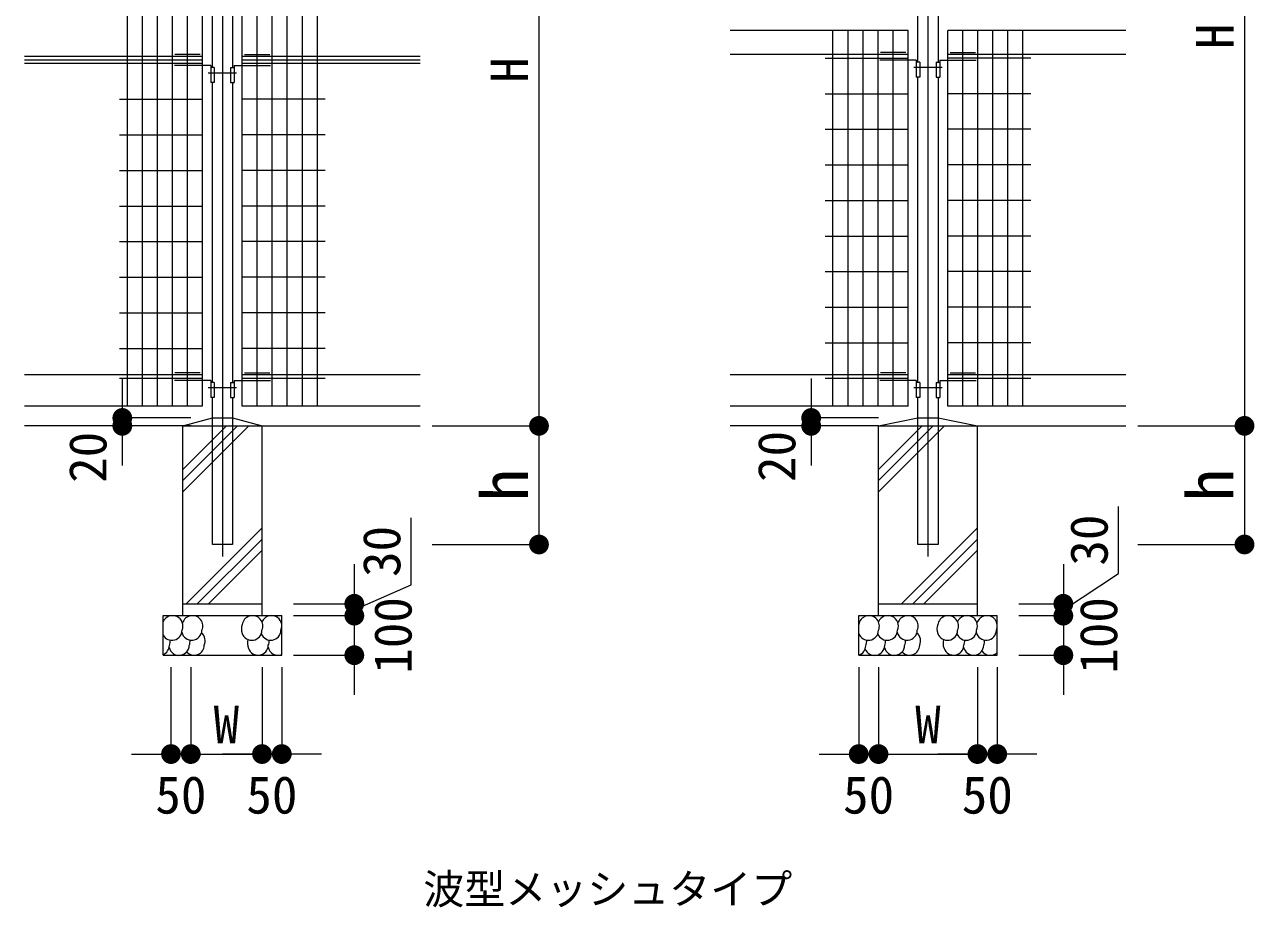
# Model space of a CAD drawing. Units: millimetres at full size, with parts at other scales. Extents: x 265 to 3003, y 4095 to 5961.
# Drawn here: x 1216 to 1837, y 5056 to 5502 of the extents above; entities that cross this region are included whole.
import ezdxf
from ezdxf.enums import TextEntityAlignment as Align

# ---------------------------------------------------------------- set-up
doc = ezdxf.new("R2010")
doc.units = ezdxf.units.MM
doc.header["$LTSCALE"] = 10
doc.linetypes.add('DASHED_SPACED', pattern=[12, 6, -6])
doc.linetypes.add('USER1', pattern=[200, 125, -25, 25, -25])
for name, color, linetype, lineweight in [('ハッチ', 4, 'Continuous', 13), ('寸法', 3, 'Continuous', 13), ('本体', 7, 'Continuous', 13)]:
    doc.layers.add(name, color=color, linetype=linetype, lineweight=lineweight)
doc.styles.add('ＭＳ ゴシック', font='')
doc.styles.get('ＭＳ ゴシック').set_extended_font_data('MS Gothic')

# ---------------------------------------------------------------- blocks, each defined once
blk = doc.blocks.new('filled_dot')
at = {"color": 0, "linetype": 'Continuous', "lineweight": -2, "const_width": 1.25}
blk.add_lwpolyline([(-0.625, 0, 1), (0.625, 0, 1)], format="xyb", close=True, dxfattribs=at)

msp = doc.modelspace()

# ---------------------------------------------------------------- linework, layer by layer
at = {"layer": 'ハッチ', "linetype": 'USER1'}
for p, q in [((1672.3, 5701.59), (1672.3, 5233.19)), ((1315.69, 5667.59), (1315.69, 5233.19))]:
    msp.add_line(p, q, dxfattribs=at)
at = {"layer": 'ハッチ'}
for p, q in [((1295.69, 5271.54), (1323.34, 5299.19)), ((1295.69, 5265.88), (1329, 5299.19)), ((1295.69, 5277.2), (1317.69, 5299.19)), ((1647.3, 5277.2), (1669.29, 5299.19)), ((1647.3, 5271.54), (1674.95, 5299.19)), ((1647.3, 5265.88), (1680.61, 5299.19)), ((1297.33, 5209.19), (1335.69, 5247.55)), ((1658.94, 5209.19), (1697.3, 5247.55)), ((1302.99, 5209.19), (1335.69, 5241.9)), ((1664.59, 5209.19), (1697.3, 5241.9)), ((1308.64, 5209.19), (1335.69, 5236.24)), ((1670.25, 5209.19), (1697.3, 5236.24))]:
    msp.add_line(p, q, dxfattribs=at)
for centre, radius, start, end in [((1290.48, 5197.93), 5.26, 335.90726, 155.65118), ((1300.53, 5197.93), 5.26, 335.90726, 162.8418), ((1330.88, 5197.93), 5.26, 335.90726, 171.81941), ((1340.46, 5197.93), 5.26, 335.90726, 155.65118), ((1642.5, 5197.93), 5.26, 335.90726, 171.81941), ((1652.08, 5197.93), 5.26, 335.90726, 155.65118), ((1662.12, 5197.93), 5.26, 335.90726, 162.8418), ((1682.48, 5197.93), 5.26, 335.90726, 171.81941), ((1692.06, 5197.93), 5.26, 335.90726, 155.65118), ((1702.1, 5197.93), 5.26, 335.90726, 162.8418), ((1331.45, 5196.45), 6.19, 158.81695, 201.18305), ((1683.05, 5196.45), 6.19, 158.81695, 201.18305), ((1290.14, 5195.89), 5.14, 210.16567, 358.86196), ((1284.06, 5190.29), 5.26, 335.90726, 5.82015), ((1300.18, 5195.89), 5.14, 192.39816, 358.86196), ((1294.1, 5190.29), 5.26, 335.90726, 5.82015), ((1301.72, 5190.37), 5.26, 335.90726, 49.94834), ((1330.54, 5195.89), 5.14, 199.07444, 358.86196), ((1334.74, 5189.25), 6.45, 162.98025, 203.69265), ((1340.12, 5195.89), 5.14, 201.36913, 358.86196), ((1334.04, 5190.38), 5.26, 335.90726, 4.75206), ((1642.16, 5195.89), 5.14, 199.07444, 358.86196), ((1636.08, 5188.7), 5.26, 74.60085, 76.56637), ((1636.08, 5190.13), 5.26, 335.90726, 7.56803), ((1651.74, 5195.89), 5.14, 201.36913, 358.86196), ((1645.66, 5190.29), 5.26, 335.90726, 5.82015), ((1661.78, 5195.89), 5.14, 192.39816, 358.86196), ((1655.7, 5190.29), 5.26, 335.90726, 5.82015), ((1663.32, 5190.37), 5.26, 335.90726, 49.94834), ((1682.14, 5195.89), 5.14, 199.07444, 358.86196), ((1686.34, 5189.25), 6.45, 162.98025, 203.69265), ((1691.72, 5195.89), 5.14, 201.36913, 358.86196), ((1685.64, 5190.38), 5.26, 335.90726, 4.75206), ((1701.76, 5195.89), 5.14, 192.39816, 358.86196), ((1695.68, 5190.38), 5.26, 335.90726, 4.75206), ((1704.09, 5190.11), 5.26, 52.31339, 59.60595), ((1283.72, 5188.24), 5.14, 292.62293, 358.86196), ((1293.76, 5188.24), 5.14, 192.39816, 358.86196), ((1301.38, 5188.33), 5.14, 222.82822, 358.86196), ((1333.7, 5188.34), 5.14, 199.07444, 358.86196), ((1343.74, 5188.34), 5.14, 192.39816, 292.34867), ((1635.74, 5188.09), 5.14, 287.70679, 358.86196), ((1645.31, 5188.24), 5.14, 202.28329, 358.86196), ((1655.36, 5188.24), 5.14, 192.39816, 358.86196), ((1662.97, 5188.33), 5.14, 222.82822, 358.86196), ((1685.29, 5188.34), 5.14, 199.07444, 358.86196), ((1695.34, 5188.34), 5.14, 192.39816, 358.86196), ((1703.85, 5188.27), 5.14, 213.66674, 312.15782)]:
    msp.add_arc(centre, radius, start, end, dxfattribs=at)
at = {"layer": '寸法', "color": 1}
for p, q in [((1832.3, 5693.19), (1832.3, 5299.19)), ((1475.69, 5659.19), (1475.69, 5299.19)), ((1265.09, 5323.19), (1265.09, 5279.19)), ((1613.27, 5323.19), (1613.27, 5279.19)), ((1299.69, 5303.19), (1265.09, 5303.19)), ((1647.3, 5303.19), (1613.27, 5303.19)), ((1299.69, 5299.19), (1265.09, 5299.19)), ((1421.69, 5299.19), (1475.69, 5299.19)), ((1421.69, 5299.19), (1475.69, 5299.19)), ((1475.69, 5299.19), (1475.69, 5239.19)), ((1647.3, 5299.19), (1613.27, 5299.19)), ((1778.3, 5299.19), (1832.3, 5299.19)), ((1778.3, 5299.19), (1832.3, 5299.19)), ((1832.3, 5299.19), (1832.3, 5239.19)), ((1411.11, 5218.75), (1411.11, 5252.61)), ((1768.64, 5224.46), (1768.64, 5258.32)), ((1421.69, 5239.19), (1475.69, 5239.19)), ((1778.3, 5239.19), (1832.3, 5239.19)), ((1382.35, 5229.19), (1382.35, 5183.19)), ((1740.73, 5229.19), (1740.73, 5183.19)), ((1382.35, 5223.19), (1382.35, 5163.19)), ((1740.73, 5206.19), (1768.64, 5224.46)), ((1740.73, 5223.19), (1740.73, 5163.19)), ((1382.35, 5206.19), (1411.11, 5218.75)), ((1351.69, 5209.19), (1382.35, 5209.19)), ((1718.3, 5209.19), (1740.73, 5209.19)), ((1351.69, 5203.19), (1382.35, 5203.19)), ((1351.69, 5203.19), (1382.35, 5203.19)), ((1718.3, 5203.19), (1740.73, 5203.19)), ((1718.3, 5203.19), (1740.73, 5203.19)), ((1351.69, 5183.19), (1382.35, 5183.19)), ((1718.3, 5183.19), (1740.73, 5183.19)), ((1289.69, 5177.19), (1289.69, 5133.19)), ((1299.69, 5177.19), (1299.69, 5133.19)), ((1299.69, 5177.19), (1299.69, 5133.19)), ((1335.69, 5177.19), (1335.69, 5133.19)), ((1335.69, 5177.19), (1335.69, 5133.19)), ((1345.69, 5177.19), (1345.69, 5133.19)), ((1637.3, 5177.19), (1637.3, 5133.19)), ((1647.3, 5177.19), (1647.3, 5133.19)), ((1647.3, 5177.19), (1647.3, 5133.19)), ((1697.3, 5177.19), (1697.3, 5133.19)), ((1697.3, 5177.19), (1697.3, 5133.19)), ((1707.3, 5177.19), (1707.3, 5133.19)), ((1269.69, 5133.19), (1319.69, 5133.19)), ((1299.69, 5133.19), (1335.69, 5133.19)), ((1365.69, 5133.19), (1315.69, 5133.19)), ((1617.3, 5133.19), (1667.3, 5133.19)), ((1647.3, 5133.19), (1697.3, 5133.19)), ((1727.3, 5133.19), (1677.3, 5133.19))]:
    msp.add_line(p, q, dxfattribs=at)
at = {"layer": '本体'}
for p, q in [((1267.69, 5309.19), (1267.69, 5659.19)), ((1275.29, 5309.19), (1275.29, 5659.19)), ((1282.89, 5309.19), (1282.89, 5659.19)), ((1290.49, 5309.19), (1290.49, 5659.19)), ((1298.09, 5309.19), (1298.09, 5659.19)), ((1305.69, 5309.19), (1305.69, 5659.19)), ((1325.69, 5309.19), (1325.69, 5659.19)), ((1333.29, 5309.19), (1333.29, 5659.19)), ((1340.89, 5309.19), (1340.89, 5659.19)), ((1348.49, 5309.19), (1348.49, 5659.19)), ((1356.09, 5309.19), (1356.09, 5659.19)), ((1363.69, 5309.19), (1363.69, 5659.19)), ((1310.61, 5480.39), (1310.61, 5635.59)), ((1320.77, 5635.59), (1320.77, 5480.39)), ((1667.22, 5483.19), (1667.22, 5507.59)), ((1677.38, 5507.59), (1677.38, 5483.19)), ((1662.3, 5499.19), (1572.3, 5499.19)), ((1624.3, 5309.19), (1624.3, 5499.19)), ((1631.9, 5309.19), (1631.9, 5499.19)), ((1639.5, 5309.19), (1639.5, 5499.19)), ((1647.1, 5309.19), (1647.1, 5499.19)), ((1654.7, 5309.19), (1654.7, 5499.19)), ((1662.3, 5309.19), (1662.3, 5499.19)), ((1772.3, 5499.19), (1682.3, 5499.19)), ((1682.3, 5309.19), (1682.3, 5499.19)), ((1689.9, 5309.19), (1689.9, 5499.19)), ((1697.5, 5309.19), (1697.5, 5499.19)), ((1705.1, 5309.19), (1705.1, 5499.19)), ((1712.7, 5309.19), (1712.7, 5499.19)), ((1720.3, 5309.19), (1720.3, 5499.19)), ((1305.69, 5485.99), (1215.69, 5485.99)), ((1305.69, 5484.19), (1215.69, 5484.19)), ((1304.49, 5486.99), (1291.69, 5486.99)), ((1415.69, 5485.99), (1325.69, 5485.99)), ((1415.69, 5484.19), (1325.69, 5484.19)), ((1326.89, 5486.99), (1339.69, 5486.99)), ((1662.3, 5486.99), (1572.3, 5486.99)), ((1620.3, 5485.19), (1662.3, 5485.19)), ((1666.36, 5484.19), (1648, 5484.19)), ((1661.1, 5487.99), (1648.3, 5487.99)), ((1666.36, 5484.19), (1666.36, 5475.59)), ((1668.2, 5483.19), (1666.36, 5483.19)), ((1668.2, 5483.19), (1668.2, 5475.59)), ((1676.4, 5483.19), (1676.4, 5475.59)), ((1676.4, 5483.19), (1678.24, 5483.19)), ((1678.24, 5484.19), (1678.24, 5475.59)), ((1678.24, 5484.19), (1696.6, 5484.19)), ((1772.3, 5486.99), (1682.3, 5486.99)), ((1724.3, 5485.19), (1682.3, 5485.19)), ((1683.5, 5487.99), (1696.3, 5487.99)), ((1305.69, 5482.39), (1215.69, 5482.39)), ((1309.75, 5481.39), (1291.39, 5481.39)), ((1308.55, 5477.79), (1322.83, 5477.79)), ((1309.75, 5481.39), (1309.75, 5472.79)), ((1311.59, 5480.39), (1309.75, 5480.39)), ((1311.59, 5480.39), (1311.59, 5472.79)), ((1319.79, 5480.39), (1319.79, 5472.79)), ((1319.79, 5480.39), (1321.63, 5480.39)), ((1321.63, 5481.39), (1321.63, 5472.79)), ((1321.63, 5481.39), (1339.99, 5481.39)), ((1415.69, 5482.39), (1325.69, 5482.39)), ((1665.16, 5480.59), (1679.44, 5480.59)), ((1311.59, 5472.79), (1309.75, 5472.79)), ((1310.61, 5321.19), (1310.61, 5472.79)), ((1319.79, 5472.79), (1321.63, 5472.79)), ((1320.77, 5472.79), (1320.77, 5321.19)), ((1668.2, 5475.59), (1666.36, 5475.59)), ((1667.22, 5321.19), (1667.22, 5475.59)), ((1676.4, 5475.59), (1678.24, 5475.59)), ((1677.38, 5475.59), (1677.38, 5321.19)), ((1263.69, 5464.39), (1305.69, 5464.39)), ((1367.69, 5464.39), (1325.69, 5464.39)), ((1620.3, 5467.19), (1662.3, 5467.19)), ((1724.3, 5467.19), (1682.3, 5467.19)), ((1263.69, 5446.39), (1305.69, 5446.39)), ((1367.69, 5446.39), (1325.69, 5446.39)), ((1620.3, 5449.19), (1662.3, 5449.19)), ((1724.3, 5449.19), (1682.3, 5449.19)), ((1263.69, 5428.39), (1305.69, 5428.39)), ((1367.69, 5428.39), (1325.69, 5428.39)), ((1620.3, 5431.19), (1662.3, 5431.19)), ((1724.3, 5431.19), (1682.3, 5431.19)), ((1263.69, 5410.39), (1305.69, 5410.39)), ((1367.69, 5410.39), (1325.69, 5410.39)), ((1620.3, 5413.19), (1662.3, 5413.19)), ((1724.3, 5413.19), (1682.3, 5413.19)), ((1263.69, 5392.39), (1305.69, 5392.39)), ((1367.69, 5392.39), (1325.69, 5392.39)), ((1620.3, 5395.19), (1662.3, 5395.19)), ((1724.3, 5395.19), (1682.3, 5395.19)), ((1620.3, 5377.19), (1662.3, 5377.19)), ((1724.3, 5377.19), (1682.3, 5377.19)), ((1263.69, 5374.39), (1305.69, 5374.39)), ((1367.69, 5374.39), (1325.69, 5374.39)), ((1620.3, 5359.19), (1662.3, 5359.19)), ((1724.3, 5359.19), (1682.3, 5359.19)), ((1263.69, 5356.39), (1305.69, 5356.39)), ((1367.69, 5356.39), (1325.69, 5356.39)), ((1620.3, 5341.19), (1662.3, 5341.19)), ((1724.3, 5341.19), (1682.3, 5341.19)), ((1263.69, 5338.39), (1305.69, 5338.39)), ((1367.69, 5338.39), (1325.69, 5338.39)), ((1305.69, 5324.99), (1215.69, 5324.99)), ((1305.69, 5323.19), (1263.69, 5323.19)), ((1309.75, 5322.19), (1291.39, 5322.19)), ((1304.49, 5325.99), (1291.69, 5325.99)), ((1309.75, 5322.19), (1309.75, 5313.59)), ((1311.59, 5321.19), (1309.75, 5321.19)), ((1311.59, 5321.19), (1311.59, 5313.59)), ((1319.79, 5321.19), (1319.79, 5313.59)), ((1319.79, 5321.19), (1321.63, 5321.19)), ((1321.63, 5322.19), (1321.63, 5313.59)), ((1321.63, 5322.19), (1339.99, 5322.19)), ((1415.69, 5324.99), (1325.69, 5324.99)), ((1367.69, 5323.19), (1325.69, 5323.19)), ((1326.89, 5325.99), (1339.69, 5325.99)), ((1662.3, 5324.99), (1572.3, 5324.99)), ((1662.3, 5323.19), (1620.3, 5323.19)), ((1666.36, 5322.19), (1648, 5322.19)), ((1661.1, 5325.99), (1648.3, 5325.99)), ((1666.36, 5322.19), (1666.36, 5313.59)), ((1668.2, 5321.19), (1666.36, 5321.19)), ((1668.2, 5321.19), (1668.2, 5313.59)), ((1676.4, 5321.19), (1676.4, 5313.59)), ((1676.4, 5321.19), (1678.24, 5321.19)), ((1678.24, 5322.19), (1678.24, 5313.59)), ((1678.24, 5322.19), (1696.6, 5322.19)), ((1772.3, 5324.99), (1682.3, 5324.99)), ((1724.3, 5323.19), (1682.3, 5323.19)), ((1683.5, 5325.99), (1696.3, 5325.99)), ((1308.55, 5318.59), (1322.83, 5318.59)), ((1665.16, 5318.59), (1679.44, 5318.59)), ((1305.69, 5309.19), (1215.69, 5309.19)), ((1311.59, 5313.59), (1309.75, 5313.59)), ((1310.61, 5299.19), (1310.61, 5313.59)), ((1319.79, 5313.59), (1321.63, 5313.59)), ((1320.77, 5313.59), (1320.77, 5299.19)), ((1415.69, 5309.19), (1325.69, 5309.19)), ((1662.3, 5309.19), (1572.3, 5309.19)), ((1668.2, 5313.59), (1666.36, 5313.59)), ((1667.22, 5299.19), (1667.22, 5313.59)), ((1676.4, 5313.59), (1678.24, 5313.59)), ((1677.38, 5313.59), (1677.38, 5299.19)), ((1772.3, 5309.19), (1682.3, 5309.19)), ((1295.69, 5299.19), (1215.69, 5299.19)), ((1295.69, 5299.19), (1335.69, 5299.19)), ((1295.69, 5203.19), (1295.69, 5299.19)), ((1335.69, 5203.19), (1335.69, 5299.19)), ((1335.69, 5299.19), (1415.69, 5299.19)), ((1647.3, 5299.19), (1572.3, 5299.19)), ((1647.3, 5299.19), (1697.3, 5299.19)), ((1647.3, 5203.19), (1647.3, 5299.19)), ((1697.3, 5203.19), (1697.3, 5299.19)), ((1697.3, 5299.19), (1772.3, 5299.19)), ((1295.69, 5209.19), (1335.69, 5209.19)), ((1647.3, 5209.19), (1697.3, 5209.19)), ((1285.69, 5183.19), (1285.69, 5203.19)), ((1285.69, 5203.19), (1345.69, 5203.19)), ((1345.69, 5183.19), (1345.69, 5203.19)), ((1637.3, 5183.19), (1637.3, 5203.19)), ((1637.3, 5203.19), (1707.3, 5203.19)), ((1707.3, 5183.19), (1707.3, 5203.19)), ((1285.69, 5183.19), (1345.69, 5183.19)), ((1637.3, 5183.19), (1707.3, 5183.19))]:
    msp.add_line(p, q, dxfattribs=at)
at = {"layer": '本体', "linetype": 'DASHED_SPACED'}
for p, q in [((1310.61, 5239.19), (1310.61, 5299.19)), ((1320.77, 5299.19), (1320.77, 5239.19)), ((1667.22, 5239.19), (1667.22, 5299.19)), ((1677.38, 5299.19), (1677.38, 5239.19)), ((1320.77, 5239.19), (1310.61, 5239.19)), ((1677.38, 5239.19), (1667.22, 5239.19))]:
    msp.add_line(p, q, dxfattribs=at)
at = {"layer": '本体'}
for points in [[(1295.69, 5299.19), (1310.61, 5303.19), (1320.77, 5303.19), (1335.69, 5299.19)], [(1647.3, 5299.19), (1667.22, 5303.19), (1677.38, 5303.19), (1697.3, 5299.19)]]:
    msp.add_lwpolyline(points, dxfattribs=at)

# ---------------------------------------------------------------- block references
at = {"layer": '寸法', "color": 1, "xscale": 4, "yscale": 4}
for p, rotation in [((1265.09, 5303.19), 90), ((1265.09, 5299.19), 270), ((1475.69, 5299.19), 270), ((1475.69, 5299.19), 90), ((1613.27, 5303.19), 90), ((1613.27, 5299.19), 270), ((1832.3, 5299.19), 90), ((1832.3, 5299.19), 270), ((1475.69, 5239.19), 90), ((1832.3, 5239.19), 90), ((1382.35, 5209.19), 90), ((1740.73, 5209.19), 90), ((1382.35, 5203.19), 90), ((1382.35, 5203.19), 270), ((1740.73, 5203.19), 90), ((1740.73, 5203.19), 270), ((1382.35, 5183.19), 270), ((1740.73, 5183.19), 270), ((1289.69, 5133.19), 180), ((1335.69, 5133.19), 180), ((1335.69, 5133.19), 180), ((1637.3, 5133.19), 180), ((1697.3, 5133.19), 180), ((1697.3, 5133.19), 180)]:
    msp.add_blockref('filled_dot', p, dxfattribs=dict(at, rotation=rotation))
for p in [(1299.69, 5133.19), (1299.69, 5133.19), (1345.69, 5133.19), (1647.3, 5133.19), (1647.3, 5133.19), (1707.3, 5133.19)]:
    msp.add_blockref('filled_dot', p, dxfattribs=at)

# ---------------------------------------------------------------- texts
at = {"layer": '寸法', "color": 1, "style": 'ＭＳ ゴシック'}
for s, height, p in [('H', 18.99, (1817.3, 5496.19)), ('H', 18.99, (1460.69, 5479.19)), ('20', 18.99, (1247.59, 5283.28)), ('20', 18.99, (1595.77, 5283.73)), ('h', 23.74, (1458.19, 5269.19)), ('h', 23.74, (1814.8, 5269.19)), ('30', 18.99, (1753.64, 5241.39)), ('30', 18.99, (1396.11, 5235.68)), ('100', 18.99, (1401.81, 5193.19)), ('100', 18.99, (1758.47, 5193.19))]:
    msp.add_text(s, height=height, rotation=90, dxfattribs=at).set_placement(p, align=Align.MIDDLE_CENTER)
for s, p in [('W', (1317.69, 5148.19)), ('W', (1672.3, 5148.19)), ('50', (1294.69, 5112.56)), ('50', (1340.69, 5112.56)), ('50', (1642.3, 5112.56)), ('50', (1702.3, 5112.56))]:
    msp.add_text(s, height=18.99, dxfattribs=at).set_placement(p, align=Align.MIDDLE_CENTER)
at = {"layer": '寸法', "style": 'ＭＳ ゴシック'}
msp.add_text('波型メッシュタイプ', height=15.19, dxfattribs=at).set_placement((1417.22, 5052.76), align=Align.BOTTOM_LEFT)

doc.saveas('drawing.dxf')
